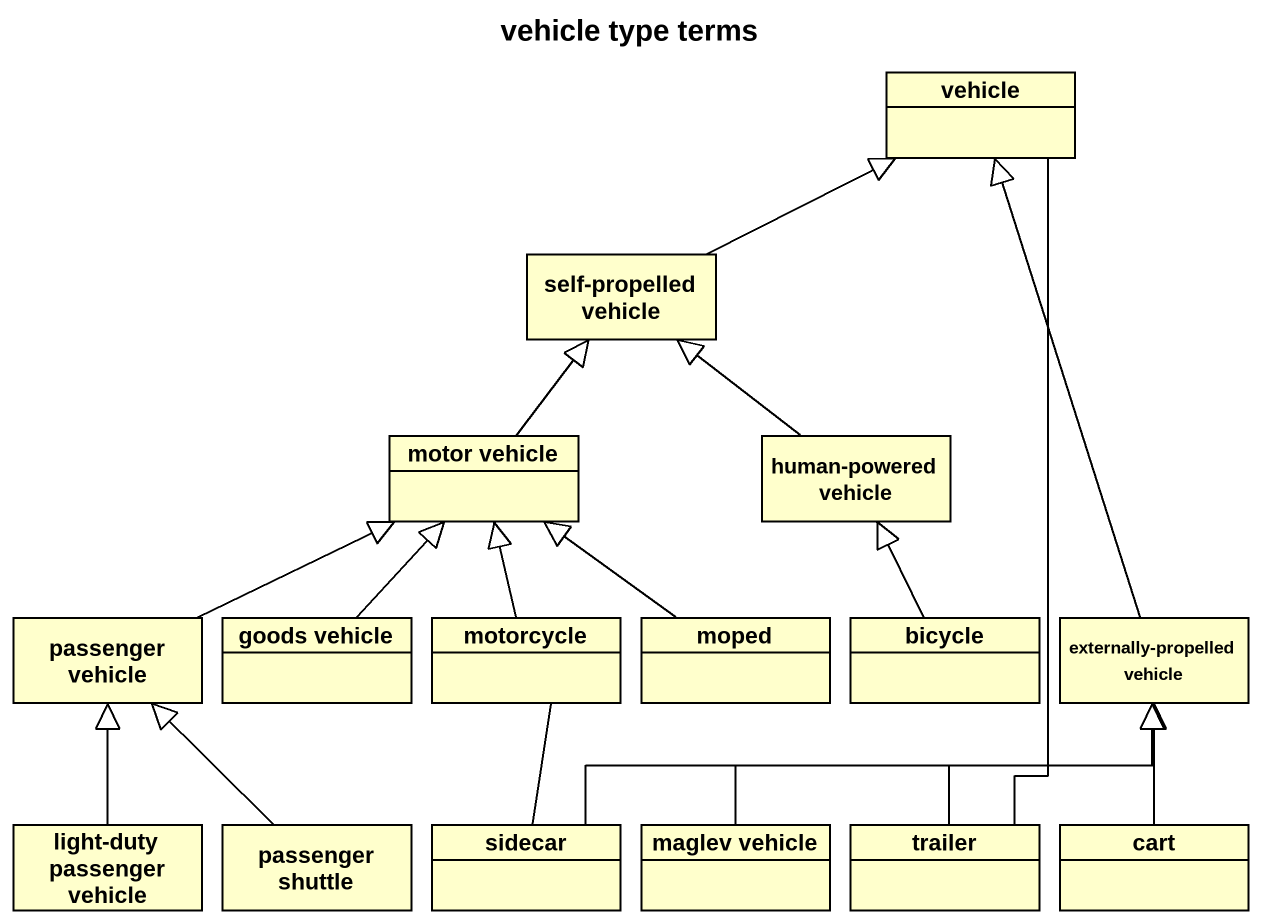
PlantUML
@startuml
title vehicle type terms
hide circle
hide empty members
class vehicle
class "self-propelled vehicle" as self_propelled_vehicle
class "motor vehicle" as motor_vehicle
class "human-powered vehicle" as human_powered_vehicle
class "passenger vehicle" as passenger_vehicle
class "goods vehicle" as goods_vehicle
class motorcycle
class moped
class bicycle
class "externally-propelled vehicle" as externally_propelled_vehicle
class "light-duty passenger vehicle" as light_duty_passenger_vehicle
class "passenger shuttle" as passenger_shuttle
class sidecar
class "maglev vehicle" as maglev_vehicle
class trailer
class cart
self_propelled_vehicle -right-|> vehicle
motor_vehicle -up-|> self_propelled_vehicle
human_powered_vehicle -up-|> self_propelled_vehicle
passenger_vehicle -right-|> motor_vehicle
goods_vehicle -up-|> motor_vehicle
motorcycle -up-|> motor_vehicle
moped -up-|> motor_vehicle
bicycle -up-|> human_powered_vehicle
externally_propelled_vehicle -up-|> vehicle
light_duty_passenger_vehicle -up-|> passenger_vehicle
passenger_shuttle -up-|> passenger_vehicle
sidecar -up- motorcycle
sidecar -right-|> externally_propelled_vehicle
maglev_vehicle -right-|> externally_propelled_vehicle
trailer -up- vehicle
trailer -up-|> externally_propelled_vehicle
cart -up-|> externally_propelled_vehicle
@enduml
